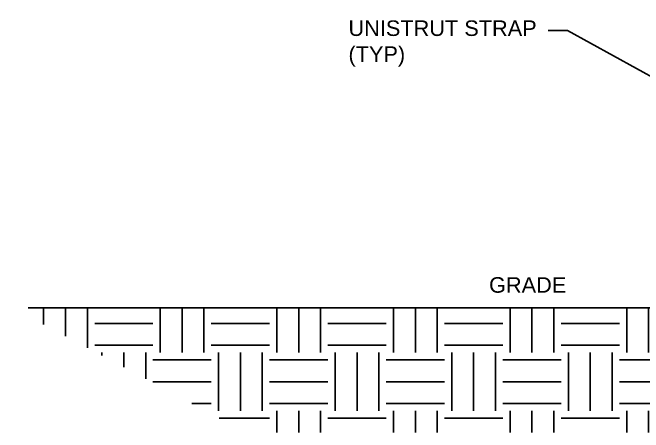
# Model space of a CAD drawing. Header units: feet. Extents: x -4 to 2246, y -9 to 1440.
# Drawn here: x 2212.41 to 2218.79, y 1380.03 to 1384.27 of the extents above; entities that cross this region are included whole.
import ezdxf
from ezdxf import colors
from ezdxf.entities.mleader import LeaderData, LeaderLine
from ezdxf.math import Vec2, Vec3

# ---------------------------------------------------------------- set-up
doc = ezdxf.new("R2010")
doc.units = ezdxf.units.FT
doc.header["$MEASUREMENT"] = 0
for name, color, linetype in [('C-GRADE', 110, 'Continuous'), ('E-COND-RGS', 4, 'Continuous'), ('G-ANNO-TEXT', 1, 'Continuous')]:
    doc.layers.add(name, color=color, linetype=linetype)
doc.styles.add('NEI-A', font='arial.ttf')

msp = doc.modelspace()

# ---------------------------------------------------------------- hatches: boundary and pattern name
at = {"layer": 'E-COND-RGS'}
h = msp.add_hatch(dxfattribs=at)
h.set_pattern_fill('EARTH', color=256, scale=2.35743)
h.set_pattern_definition([(0, (1422.32564, -243.3579), (0.58935738, 0.58935738), [0.58935738, -0.58935738]), (0, (1422.32564, -243.13687), (0.58935738, 0.58935738), [0.58935738, -0.58935738]), (0, (1422.32564, -242.91586), (0.58935738, 0.58935738), [0.58935738, -0.58935738]), (90, (1422.3993, -242.8422), (-0.58935738, 0.58935738), [0.58935738, -0.58935738]), (90, (1422.6203, -242.8422), (-0.58935738, 0.58935738), [0.58935738, -0.58935738]), (90, (1422.84133, -242.8422), (-0.58935738, 0.58935738), [0.58935738, -0.58935738])])
h.paths.add_polyline_path([(2220.521459, 1381.289967), (2220.521459, 1380.031043), (2227.890158, 1380.031043), (2230.247588, 1381.289967)])
h.paths.add_polyline_path([(2219.801085, 1381.289967), (2219.801056, 1380.031043), (2220.22678, 1380.031043), (2220.22678, 1381.289967)])
h.paths.add_polyline_path([(2219.637427, 1380.031043), (2219.637427, 1381.289967), (2212.414313, 1381.289967), (2214.771742, 1380.031043)])

# ---------------------------------------------------------------- linework, layer by layer
at = {"layer": 'C-GRADE'}
msp.add_lwpolyline([(2219.637427, 1381.289967), (2212.571387, 1381.289967)], dxfattribs=at)

# ---------------------------------------------------------------- texts
at = {"layer": 'G-ANNO-TEXT', "insert": (2217.230449, 1381.599101), "char_height": 0.1571619, "attachment_point": 1, "style": 'NEI-A'}
msp.add_mtext_dynamic_manual_height_columns('GRADE', width=0.84298175, gutter_width=0.859676, heights=[0], dxfattribs=at)

# ---------------------------------------------------------------- leaders
at = {"layer": 'G-ANNO-TEXT'}
ml = msp.add_multileader_mtext('Standard', dxfattribs=at)
ml.set_content('\\A1;UNISTRUT STRAP (TYP)', color=256, style='NEI-A')
ml.set_leader_properties()
ml.build(insert=Vec2(0, 0))
ml.multileader.update_dxf_attribs({"dogleg_length": 0.125, "arrow_head_size": 0.282891})
ctx = ml.context
ctx.base_point, ctx.char_height, ctx.arrow_head_size, ctx.landing_gap_size, ctx.plane_origin = Vec3(2215.667848, 1384.091504), 0.15716191, 0.282891, 0.141446, Vec3(2214.300493, 1383.292939)
notes = []
notes.append((ctx, [(1, (1, 1, 0), (2218.023272, 1384.091504), (-1, 0), 0.196452, [(0, [(2219.477245, 1383.289282)], 0, [])])]))
ctx.mtext.insert, ctx.mtext.width, ctx.mtext.flow_direction = Vec3(2215.809294, 1384.193187), 1.94648627, 5
ctx.mtext.has_bg_fill, ctx.mtext.bg_color, ctx.mtext.bg_scale_factor, ctx.mtext.bg_transparency, ctx.mtext.use_window_bg_color = 1, -1027028792, 1.5, 0, 1
for ctx, leaders in notes:
    for number, flags, end, landing, length, lines in leaders:
        leader = LeaderData()
        leader.index, (leader.has_last_leader_line, leader.has_dogleg_vector, leader.attachment_direction) = number, flags
        leader.last_leader_point, leader.dogleg_vector, leader.dogleg_length = Vec3(end), Vec3(landing), length
        for number, points, colour, breaks in lines:
            line = LeaderLine()
            line.index, line.vertices, line.color, line.breaks = number, Vec3.list(points), colors.encode_raw_color(colour), breaks
            leader.lines.append(line)
        ctx.leaders.append(leader)

doc.saveas('drawing.dxf')
